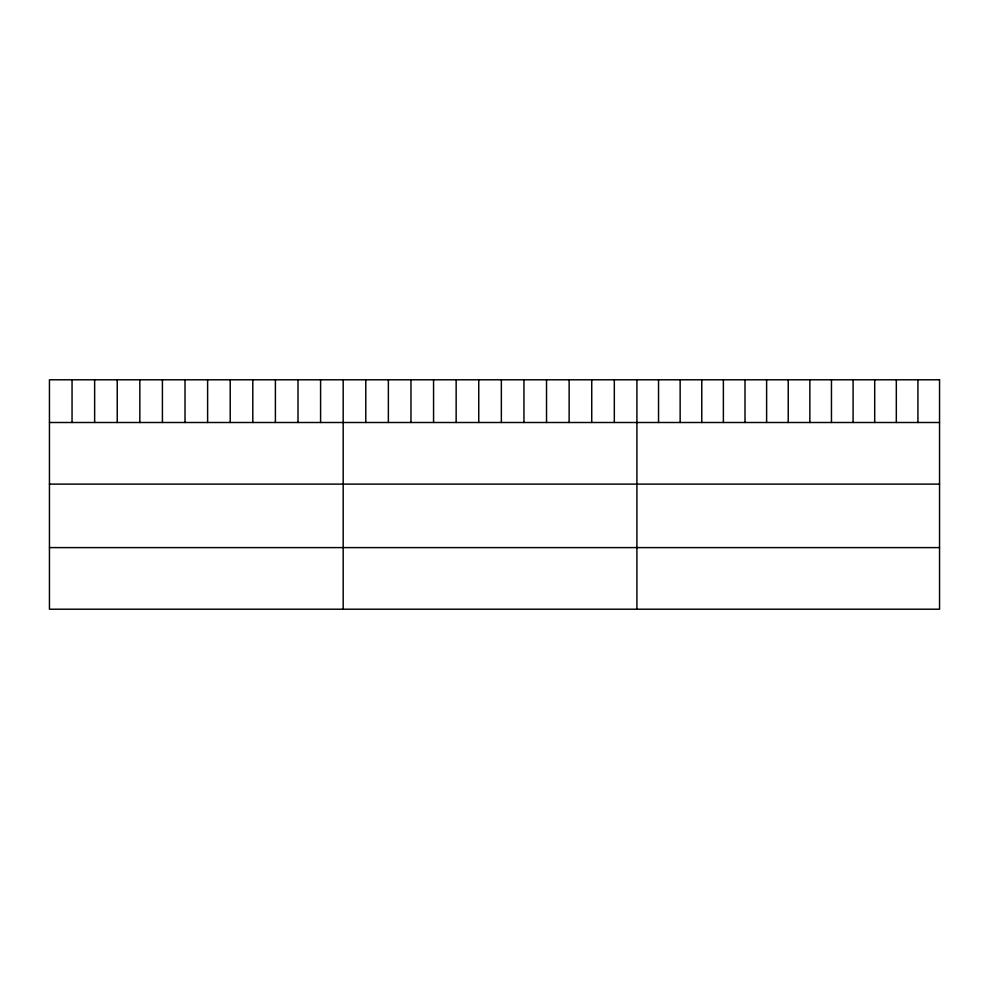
<?xml version="1.0" encoding="UTF-8"?>
<svg xmlns="http://www.w3.org/2000/svg" width="989" height="989" viewBox="0 0 989 989"><rect width="100%" height="100%" fill="white"/><g stroke="black" fill="none" stroke-linecap="round" stroke-linejoin="round"><path stroke-width="1.48" d="M49.45 422.501L939.55 422.501M49.45 484.116L939.55 484.116M49.45 547.597L939.55 547.597M917.928 379.788L917.928 422.501M896.318 379.788L896.318 422.501M874.696 379.788L874.696 422.501M853.087 379.788L853.087 422.501M831.465 379.788L831.465 422.501M809.855 379.788L809.855 422.501M788.233 379.788L788.233 422.501M766.611 379.788L766.611 422.501M745.001 379.788L745.001 422.501M723.379 379.788L723.379 422.501M701.77 379.788L701.77 422.501M680.148 379.788L680.148 422.501M658.538 379.788L658.538 422.501M636.916 379.788L636.916 609.212M614.317 379.788L614.317 422.501M591.731 379.788L591.731 422.501M569.132 379.788L569.132 422.501M546.534 379.788L546.534 422.501M523.947 379.788L523.947 422.501M501.349 379.788L501.349 422.501M478.75 379.788L478.75 422.501M456.152 379.788L456.152 422.501M433.565 379.788L433.565 422.501M410.967 379.788L410.967 422.501M388.368 379.788L388.368 422.501M365.782 379.788L365.782 422.501M343.183 379.788L343.183 609.212M320.584 379.788L320.584 422.501M297.998 379.788L297.998 422.501M275.399 379.788L275.399 422.501M252.801 379.788L252.801 422.501M230.214 379.788L230.214 422.501M207.616 379.788L207.616 422.501M185.017 379.788L185.017 422.501M162.419 379.788L162.419 422.501M139.832 379.788L139.832 422.501M117.234 379.788L117.234 422.501M94.635 379.788L94.635 422.501M72.049 379.788L72.049 422.501M939.55 379.788L49.45 379.788L49.45 609.212L939.55 609.212L939.55 379.788"/></g></svg>
